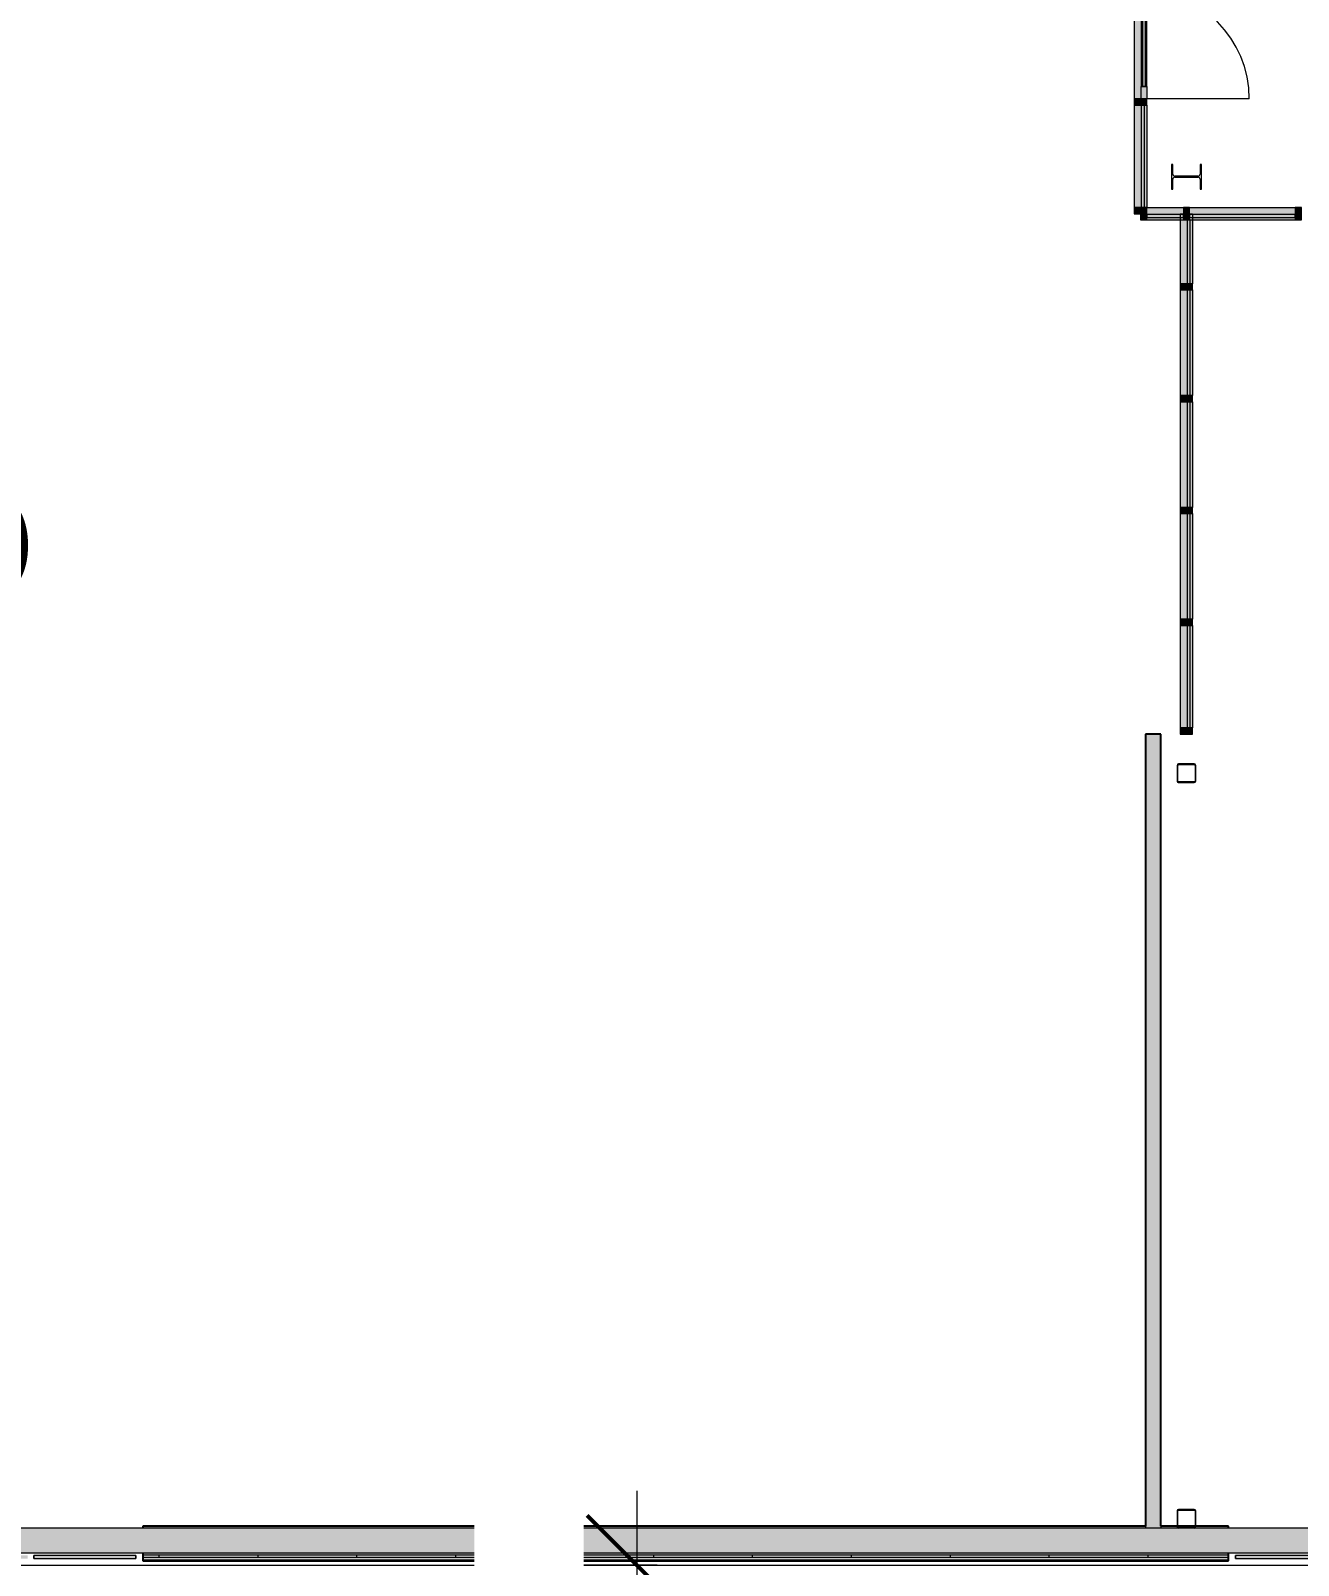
# Model space of a CAD drawing. Header units: inches. Extents: x 20461 to 27285, y -26063 to -19005.
# Drawn here: x 22422.5 to 22832.6, y -22799.4 to -22302.8 of the extents above; entities that cross this region are included whole.
import ezdxf

# ---------------------------------------------------------------- set-up
doc = ezdxf.new("R2010")
doc.units = ezdxf.units.IN
doc.header["$MEASUREMENT"] = 0
for name, color, linetype, lineweight in [('A-ANNO-DIMS', 211, 'Continuous', 9), ('A-ANNO-DIMS-256', 211, 'Continuous', 9), ('A-DOOR', 31, 'Continuous', 9), ('A-GLAZ-CURT', 52, 'Continuous', 9), ('A-GLAZ-CWMG', 51, 'Continuous', 9), ('A-WALL', 113, 'Continuous', 9), ('A-WALL-PATT', 111, 'Continuous', 25), ('C-BLDG-PADS', 91, 'Continuous', 9), ('C-TOPO', 7, 'Continuous', 9), ('I-WALL', 2, 'Continuous', 9), ('L-SITE-WALL', 31, 'Continuous', 9), ('S-BEAM', 12, 'Continuous', 9), ('S-COLS', 52, 'Continuous', 9)]:
    doc.layers.add(name, color=color, linetype=linetype, lineweight=lineweight)
doc.styles.add('Arial_1', font='arial.ttf', dxfattribs={"height": 23.60479})
doc.dimstyles.new('Linear_-_3_32__Arial', dxfattribs={"dimscale": 12, "dimtxt": 24, "dimasz": 2.666667, "dimexe": 2, "dimexo": 1.333333, "dimgap": 1.333333, "dimtad": 1, "dimdec": 0, "dimzin": 1, "dimdsep": 46, "dimlunit": 4, "dimtxsty": 'Arial_1', "dimblk1": 'OBLIQUE', "dimblk2": 'OBLIQUE', "dimsah": 1, "dimcen": 0.09, "dimdle": 2, "dimazin": 0, "dimtfac": 1, "dimtdec": 4, "dimtix": 1, "dimtmove": 1, "dimatfit": 3, "dimfxl": 1, "dimtvp": 1, "dimtfill": 1, "dimfrac": 2, "dimtolj": 1, "dimtzin": 0, "dimarcsym": 2})
doc.dimstyles.new('Linear_-_3_32__Arial_1', dxfattribs={"dimscale": 12, "dimtxt": 24, "dimasz": 2.666667, "dimexe": 2, "dimexo": 1.333333, "dimgap": 1.333333, "dimtad": 1, "dimdec": 0, "dimzin": 1, "dimdsep": 46, "dimlunit": 4, "dimtxsty": 'Arial_1', "dimblk1": 'OBLIQUE', "dimblk2": 'OBLIQUE', "dimsah": 1, "dimcen": 0.09, "dimdle": 2, "dimazin": 0, "dimtfac": 1, "dimtdec": 4, "dimtix": 1, "dimtmove": 0, "dimatfit": 3, "dimfxl": 1, "dimtvp": 1, "dimtfill": 1, "dimfrac": 2, "dimtolj": 1, "dimtzin": 0, "dimarcsym": 2})

# ---------------------------------------------------------------- blocks, each defined once
blk = doc.blocks.new('Girt_C - 8_D-767115-Site Plan - Phase 1')
at = {"layer": 'S-BEAM'}
for points in [[(24526.39, -22787.49), (24526.39, -22787.3), (22076.14, -22787.4), (22076.14, -22787.49), (24368.72, -22787.49)], [(24526.39, -22795.12), (24526.39, -22787.49), (22076.14, -22787.49), (22076.14, -22795.12), (24368.72, -22795.12)], [(24526.39, -22795.3), (24526.39, -22795.12), (22076.14, -22795.21), (22076.14, -22795.3), (24368.72, -22795.3)]]:
    blk.add_hatch(color=256, dxfattribs=at).paths.add_polyline_path(points, flags=0)
for p, q in [((23083.36, -22787.3), (22076.14, -22787.3)), ((22076.14, -22795.3), (24526.39, -22795.3))]:
    blk.add_line(p, q, dxfattribs=at)
blk = doc.blocks.new('System Panel - Glazed-809284-Site Plan - Phase 1')
at = {"layer": 'A-GLAZ-CURT', "transparency": 33554649}
blk.add_hatch(color=256, dxfattribs=at).paths.add_polyline_path([(-17.09, 1.25), (-17.09, 0.25), (17.09, 0.25), (17.09, 1.25)], flags=0)
at = {"layer": 'A-GLAZ-CURT'}
for p, q in [((17.09, 1.25), (-17.09, 1.25)), ((-17.09, 1.25), (-17.09, 0.25)), ((-17.09, 0.25), (-17.09, 1.25)), ((17.09, 1.25), (-17.09, 1.25)), ((-17.09, 0.25), (17.09, 0.25)), ((-17.09, 0.25), (17.09, 0.25)), ((17.09, 0.25), (17.09, 1.25)), ((17.09, 1.25), (17.09, 0.25))]:
    blk.add_line(p, q, dxfattribs=at)
blk = doc.blocks.new('System Panel - Glazed-815590-Site Plan - Phase 1')
at = {"layer": 'A-GLAZ-CURT', "transparency": 33554649}
blk.add_hatch(color=256, dxfattribs=at).paths.add_polyline_path([(-5.93, 1.25), (-5.93, 0.25), (5.93, 0.25), (5.93, 1.25)], flags=0)
at = {"layer": 'A-GLAZ-CURT'}
for p, q in [((5.93, 1.25), (-5.93, 1.25)), ((-5.93, 1.25), (-5.93, 0.25)), ((-5.93, 0.25), (-5.93, 1.25)), ((5.93, 1.25), (-5.93, 1.25)), ((-5.93, 0.25), (5.93, 0.25)), ((-5.93, 0.25), (5.93, 0.25)), ((5.93, 0.25), (5.93, 1.25)), ((5.93, 1.25), (5.93, 0.25))]:
    blk.add_line(p, q, dxfattribs=at)
blk = doc.blocks.new('Rectangular Mullion - Rectangular Mullion 1-V21-Site Plan - Phase 1')
at = {"layer": 'A-GLAZ-CWMG'}
h = blk.add_hatch(color=256, dxfattribs=at)
h.paths.add_polyline_path([(22797.39, -22364.05), (22831.58, -22364.05), (22831.58, -22363.3), (22797.39, -22363.3)], flags=0)
h.paths.add_polyline_path([(22798.53, -22362.3), (22831.58, -22362.3), (22831.58, -22360.05), (22797.39, -22360.05), (22797.39, -22362.3)], flags=0)
blk.add_hatch(color=256, dxfattribs=at).paths.add_polyline_path([(22798.53, -22363.3), (22831.58, -22363.3), (22831.58, -22362.3), (22797.39, -22362.3), (22797.39, -22363.3)], flags=0)
for p, q in [((22797.39, -22360.05), (22831.58, -22360.05)), ((22796.39, -22364.05), (22796.64, -22364.05)), ((22796.64, -22364.05), (22797.39, -22364.05)), ((22797.39, -22364.05), (22797.64, -22364.05)), ((22797.64, -22364.05), (22831.58, -22364.05))]:
    blk.add_line(p, q, dxfattribs=at)
blk = doc.blocks.new('Rectangular Mullion - Rectangular Mullion 1-809282-Site Plan - Phase 1')
at = {"layer": 'A-GLAZ-CWMG'}
blk.add_hatch(color=256, dxfattribs=at).paths.add_polyline_path([(-1, -2), (-1, 2), (1, 2), (1, -2)], flags=0)
at = {"layer": 'A-GLAZ-CWMG', "lineweight": 13}
for p, q in [((-1, 2), (1, 2)), ((-1, -2), (-1, 2)), ((1, 2), (1, -2)), ((1, -2), (-1, -2))]:
    blk.add_line(p, q, dxfattribs=at)
blk = doc.blocks.new('HSS-Hollow Structural Section-Column - HSS6X6X1_4-V22-Site Plan - Phase 1')
at = {"layer": 'S-COLS', "lineweight": 15}
for p, q in [((-3, 2.534), (-3, -2.534)), ((-2.767, -2.534), (-2.767, 2.534)), ((2.534, 3), (-2.534, 3)), ((-2.534, 2.767), (2.534, 2.767)), ((2.767, 2.534), (2.767, -2.534)), ((3, -2.534), (3, 2.534)), ((2.534, -2.767), (-2.534, -2.767)), ((-2.534, -3), (2.534, -3))]:
    blk.add_line(p, q, dxfattribs=at)
for centre, radius, start, end in [((-2.534, 2.534), 0.466, 90, 180), ((-2.534, 2.534), 0.233, 90, 180), ((2.534, 2.534), 0.466, 360, 90), ((2.534, 2.534), 0.233, 0, 90), ((-2.534, -2.534), 0.466, 180, 270), ((-2.534, -2.534), 0.233, 180, 270), ((2.534, -2.534), 0.466, 270, 360), ((2.534, -2.534), 0.233, 270, 360)]:
    blk.add_arc(centre, radius, start, end, dxfattribs=at)
blk = doc.blocks.new('System Panel - Glazed-769203-Site Plan - Phase 1')
at = {"layer": 'A-GLAZ-CURT', "transparency": 33554649}
blk.add_hatch(color=256, dxfattribs=at).paths.add_polyline_path([(-16.59, -1.25), (16.59, -1.25), (16.59, -0.25), (-16.59, -0.25)], flags=0)
at = {"layer": 'A-GLAZ-CURT'}
for p, q in [((16.59, -0.25), (-16.59, -0.25)), ((-16.59, -0.25), (-16.59, -1.25)), ((-16.59, -1.25), (-16.59, -0.25)), ((16.59, -0.25), (-16.59, -0.25)), ((-16.59, -1.25), (16.59, -1.25)), ((-16.59, -1.25), (16.59, -1.25)), ((16.59, -1.25), (16.59, -0.25)), ((16.59, -0.25), (16.59, -1.25))]:
    blk.add_line(p, q, dxfattribs=at)
blk = doc.blocks.new('System Panel - Glazed-769204-Site Plan - Phase 1')
at = {"layer": 'A-GLAZ-CURT', "transparency": 33554649}
blk.add_hatch(color=256, dxfattribs=at).paths.add_polyline_path([(-17.09, -1.25), (17.09, -1.25), (17.09, -0.25), (-17.09, -0.25)], flags=0)
at = {"layer": 'A-GLAZ-CURT'}
for p, q in [((17.09, -0.25), (-17.09, -0.25)), ((-17.09, -0.25), (-17.09, -1.25)), ((-17.09, -1.25), (-17.09, -0.25)), ((17.09, -0.25), (-17.09, -0.25)), ((-17.09, -1.25), (17.09, -1.25)), ((-17.09, -1.25), (17.09, -1.25)), ((17.09, -1.25), (17.09, -0.25)), ((17.09, -0.25), (17.09, -1.25))]:
    blk.add_line(p, q, dxfattribs=at)
blk = doc.blocks.new('System Panel - Glazed-815609-Site Plan - Phase 1')
at = {"layer": 'A-GLAZ-CURT', "transparency": 33554649}
blk.add_hatch(color=256, dxfattribs=at).paths.add_polyline_path([(-10.31, -1.25), (10.31, -1.25), (10.31, -0.25), (-10.31, -0.25)], flags=0)
at = {"layer": 'A-GLAZ-CURT'}
for p, q in [((10.31, -0.25), (-10.31, -0.25)), ((-10.31, -0.25), (-10.31, -1.25)), ((-10.31, -1.25), (-10.31, -0.25)), ((10.31, -0.25), (-10.31, -0.25)), ((-10.31, -1.25), (10.31, -1.25)), ((-10.31, -1.25), (10.31, -1.25)), ((10.31, -1.25), (10.31, -0.25)), ((10.31, -0.25), (10.31, -1)), ((10.31, -1), (10.31, -1.25))]:
    blk.add_line(p, q, dxfattribs=at)
blk = doc.blocks.new('Rectangular Mullion - Rectangular Mullion 1-769210-Site Plan - Phase 1')
at = {"layer": 'A-GLAZ-CWMG'}
h = blk.add_hatch(color=256, dxfattribs=at)
h.paths.add_polyline_path([(22798.39, -22528.42), (22798.39, -22495.23), (22797.64, -22495.23), (22797.64, -22528.42)], flags=0)
h.paths.add_polyline_path([(22796.64, -22528.42), (22796.64, -22495.23), (22794.39, -22495.23), (22794.39, -22528.42)], flags=0)
blk.add_hatch(color=256, dxfattribs=at).paths.add_polyline_path([(22797.64, -22528.42), (22797.64, -22495.23), (22796.64, -22495.23), (22796.64, -22528.42)], flags=0)
for p, q in [((22794.39, -22495.23), (22794.39, -22528.42)), ((22798.39, -22495.23), (22798.39, -22528.42))]:
    blk.add_line(p, q, dxfattribs=at)
blk = doc.blocks.new('Rectangular Mullion - Rectangular Mullion 1-769211-Site Plan - Phase 1')
at = {"layer": 'A-GLAZ-CWMG'}
h = blk.add_hatch(color=256, dxfattribs=at)
h.paths.add_polyline_path([(22798.39, -22493.23), (22798.39, -22459.04), (22797.64, -22459.04), (22797.64, -22493.23)], flags=0)
h.paths.add_polyline_path([(22796.64, -22493.23), (22796.64, -22459.04), (22794.39, -22459.04), (22794.39, -22493.23)], flags=0)
blk.add_hatch(color=256, dxfattribs=at).paths.add_polyline_path([(22797.64, -22493.23), (22797.64, -22459.04), (22796.64, -22459.04), (22796.64, -22493.23)], flags=0)
for p, q in [((22794.39, -22459.04), (22794.39, -22493.23)), ((22798.39, -22459.04), (22798.39, -22493.23))]:
    blk.add_line(p, q, dxfattribs=at)
blk = doc.blocks.new('Rectangular Mullion - Rectangular Mullion 1-815608-Site Plan - Phase 1')
at = {"layer": 'A-GLAZ-CWMG'}
h = blk.add_hatch(color=256, dxfattribs=at)
h.paths.add_polyline_path([(22795.39, -22384.67), (22796.64, -22384.67), (22796.64, -22364.05), (22795.39, -22364.05), (22795.39, -22363.3), (22794.39, -22363.3), (22794.39, -22384.67)], flags=0)
h.paths.add_polyline_path([(22798.39, -22384.67), (22798.39, -22363.3), (22797.39, -22363.3), (22797.39, -22364.05), (22797.64, -22364.05), (22797.64, -22384.67)], flags=0)
h.paths.add_polyline_path([(22797.39, -22362.3), (22798.39, -22362.3), (22798.39, -22362.05), (22797.39, -22362.05)], flags=0)
h.paths.add_polyline_path([(22794.39, -22362.3), (22795.39, -22362.3), (22795.39, -22362.05), (22794.39, -22362.05)], flags=0)
h = blk.add_hatch(color=256, dxfattribs=at)
h.paths.add_polyline_path([(22796.64, -22384.67), (22797.64, -22384.67), (22797.64, -22364.05), (22796.64, -22364.05)], flags=0)
h.paths.add_polyline_path([(22794.39, -22363.3), (22795.39, -22363.3), (22795.39, -22362.3), (22794.39, -22362.3)], flags=0)
h.paths.add_polyline_path([(22798.39, -22363.3), (22798.39, -22362.3), (22797.39, -22362.3), (22797.39, -22363.3)], flags=0)
for p, q in [((22794.39, -22362.05), (22795.39, -22362.05)), ((22794.39, -22362.05), (22794.39, -22362.3)), ((22794.39, -22362.3), (22794.39, -22363.3)), ((22794.39, -22363.3), (22794.39, -22384.67)), ((22797.39, -22362.05), (22798.39, -22362.05)), ((22798.39, -22362.05), (22798.39, -22362.3)), ((22798.39, -22362.3), (22798.39, -22363.3)), ((22798.39, -22363.3), (22798.39, -22384.67))]:
    blk.add_line(p, q, dxfattribs=at)
blk = doc.blocks.new('Rectangular Mullion - Rectangular Mullion 1-729107-Site Plan - Phase 1')
at = {"layer": 'A-GLAZ-CWMG'}
blk.add_hatch(color=256, dxfattribs=at).paths.add_polyline_path([(0, 2), (-2, 2), (-2, -2), (0, -2)], flags=0)
at = {"layer": 'A-GLAZ-CWMG', "lineweight": 13}
for p, q in [((0, 2), (-2, 2)), ((-2, 2), (-2, -2)), ((0, -2), (0, 2)), ((-2, -2), (0, -2))]:
    blk.add_line(p, q, dxfattribs=at)
blk = doc.blocks.new('Rectangular Mullion - Rectangular Mullion 1-729102-Site Plan - Phase 1')
at = {"layer": 'A-GLAZ-CWMG'}
blk.add_hatch(color=256, dxfattribs=at).paths.add_polyline_path([(-1, 2), (1, 2), (1, -2), (-1, -2)], flags=0)
at = {"layer": 'A-GLAZ-CWMG', "lineweight": 13}
for p, q in [((-1, 2), (1, 2)), ((-1, -2), (-1, 2)), ((1, 2), (1, -2)), ((1, -2), (-1, -2))]:
    blk.add_line(p, q, dxfattribs=at)
blk = doc.blocks.new('Rectangular Mullion - Rectangular Mullion 1-809290-Site Plan - Phase 1')
at = {"layer": 'A-GLAZ-CWMG'}
blk.add_hatch(color=256, dxfattribs=at).paths.add_polyline_path([(-2, -2), (-2, 2), (0, 2), (0, -2)], flags=0)
at = {"layer": 'A-GLAZ-CWMG', "lineweight": 13}
for p, q in [((-2, 2), (0, 2)), ((-2, -2), (-2, 2)), ((0, 2), (0, -2)), ((0, -2), (-2, -2))]:
    blk.add_line(p, q, dxfattribs=at)
blk = doc.blocks.new('Rectangular Mullion - Rectangular Mullion 1-815588-Site Plan - Phase 1')
at = {"layer": 'A-GLAZ-CWMG'}
h = blk.add_hatch(color=256, dxfattribs=at)
h.paths.add_polyline_path([(22783.52, -22364.05), (22795.39, -22364.05), (22795.39, -22363.3), (22783.52, -22363.3)], flags=0)
h.paths.add_polyline_path([(22795.39, -22362.3), (22795.39, -22360.05), (22783.52, -22360.05), (22783.52, -22362.3)], flags=0)
blk.add_hatch(color=256, dxfattribs=at).paths.add_polyline_path([(22795.39, -22363.3), (22795.39, -22362.3), (22783.52, -22362.3), (22783.52, -22363.3)], flags=0)
for p, q in [((22781.52, -22360.05), (22781.77, -22360.05)), ((22781.77, -22360.05), (22782.77, -22360.05)), ((22782.77, -22360.05), (22783.52, -22360.05)), ((22783.52, -22360.05), (22795.39, -22360.05)), ((22795.39, -22360.05), (22796.39, -22360.05)), ((22783.52, -22364.05), (22795.39, -22364.05))]:
    blk.add_line(p, q, dxfattribs=at)
blk = doc.blocks.new('System Panel - Glazed-827432-Site Plan - Phase 1')
at = {"layer": 'A-GLAZ-CURT', "transparency": 33554649}
blk.add_hatch(color=256, dxfattribs=at).paths.add_polyline_path([(-16.53, -0.25), (-16.53, -1.25), (16.53, -1.25), (16.53, -0.25)], flags=0)
at = {"layer": 'A-GLAZ-CURT'}
for p, q in [((16.53, -0.25), (-16.53, -0.25)), ((-16.53, -0.25), (-16.53, -1.25)), ((-16.53, -1.25), (-16.53, -0.25)), ((16.53, -0.25), (-16.53, -0.25)), ((-16.53, -1.25), (16.53, -1.25)), ((-16.53, -1.25), (16.53, -1.25)), ((16.53, -1.25), (16.53, -0.25)), ((16.53, -0.25), (16.53, -1.25))]:
    blk.add_line(p, q, dxfattribs=at)
blk = doc.blocks.new('System Panel - Glazed-827476-Site Plan - Phase 1')
at = {"layer": 'A-GLAZ-CURT', "transparency": 33554649}
blk.add_hatch(color=256, dxfattribs=at).paths.add_polyline_path([(15.12, 0.25), (15.12, 1.25), (-15.12, 1.25), (-15.12, 0.25), (2.59, 0.25)], flags=0)
at = {"layer": 'A-GLAZ-CURT'}
for p, q in [((15.12, 1.25), (-15.12, 1.25)), ((-15.12, 1.25), (-15.12, 0.25)), ((-15.12, 0.25), (-15.12, 1.25)), ((15.12, 1.25), (-15.12, 1.25)), ((-15.12, 0.25), (15.12, 0.25)), ((-15.12, 0.25), (15.12, 0.25)), ((15.12, 0.25), (15.12, 1.25)), ((15.12, 1.25), (15.12, 0.25))]:
    blk.add_line(p, q, dxfattribs=at)
blk = doc.blocks.new('System Panel - Glazed-V46-Site Plan - Phase 1')
at = {"layer": 'A-GLAZ-CURT', "transparency": 33554649}
blk.add_hatch(color=256, dxfattribs=at).paths.add_polyline_path([(-16.59, -1.25), (16.59, -1.25), (16.59, -0.25), (-16.59, -0.25)], flags=0)
at = {"layer": 'A-GLAZ-CURT'}
for p, q in [((16.59, -0.25), (-16.59, -0.25)), ((-16.59, -0.25), (-16.59, -1.25)), ((-16.59, -1.25), (-16.59, -0.25)), ((16.59, -0.25), (-16.59, -0.25)), ((-16.59, -1.25), (16.59, -1.25)), ((-16.59, -1.25), (16.59, -1.25)), ((16.59, -1.25), (16.59, -0.25)), ((16.59, -0.25), (16.59, -1.25))]:
    blk.add_line(p, q, dxfattribs=at)
blk = doc.blocks.new('Door_Single_Storefront - one-815663-Site Plan - Phase 1')
at = {"layer": 'A-DOOR'}
h = blk.add_hatch(color=256, dxfattribs=at)
h.paths.add_polyline_path([(-17.59375, -0.25), (-17.59375, -2), (-13.59375, -2), (-13.59375, -0.25)], flags=0)
h.paths.add_polyline_path([(13.59375, -0.25), (13.59375, -2), (17.59375, -2), (17.59375, -0.25)], flags=0)
h = blk.add_hatch(color=256, dxfattribs=at)
h.paths.add_polyline_path([(-13.59375, -0.25), (-13.59375, -0.75), (13.59375, -0.75), (13.59375, -0.25)], flags=0)
h.paths.add_polyline_path([(-13.59375, -2), (13.59375, -2), (13.59375, -1.5), (-13.59375, -1.5)], flags=0)
blk.add_hatch(color=256, dxfattribs=at).paths.add_polyline_path([(-13.59375, -1.5), (13.59375, -1.5), (13.59375, -0.75), (-13.59375, -0.75)], flags=0)
for p, q in [((-17.59375, -35.1875), (-17.59375, 0)), ((-17.59375, -2), (-17.59375, -0.25)), ((-17.59375, -0.25), (-13.59375, -0.25)), ((-13.59375, -2), (-17.59375, -2)), ((-13.59375, -0.25), (-13.59375, -2)), ((13.59375, -0.25), (-13.59375, -0.25)), ((-13.59375, -1.5), (-13.59375, -0.75)), ((-13.59375, -0.75), (13.59375, -0.75)), ((13.59375, -1.5), (-13.59375, -1.5)), ((-13.59375, -2), (13.59375, -2)), ((13.59375, -2), (13.59375, -0.25)), ((13.59375, -0.25), (17.59375, -0.25)), ((13.59375, -0.75), (13.59375, -1.5)), ((17.59375, -2), (13.59375, -2)), ((17.59375, -0.25), (17.59375, -2))]:
    blk.add_line(p, q, dxfattribs=at)
blk.add_arc((-17.59375, 0), 35.1875, 270, 0, dxfattribs=at)
blk = doc.blocks.new('Rectangular Mullion - Rectangular Mullion 1-769212-Site Plan - Phase 1')
at = {"layer": 'A-GLAZ-CWMG'}
blk.add_hatch(color=256, dxfattribs=at).paths.add_polyline_path([(22173.02, -22615.43), (22173.02, -22580.24), (22170.77, -22580.24), (22170.77, -22615.43)], flags=0)
blk.add_line((22173.02, -22615.43), (22173.02, -22580.24), dxfattribs=at)
blk = doc.blocks.new('Rectangular Mullion - Rectangular Mullion 1-V47-Site Plan - Phase 1')
at = {"layer": 'A-GLAZ-CWMG'}
blk.add_hatch(color=256, dxfattribs=at).paths.add_polyline_path([(-1, -0.62), (-1, 2), (1, 2), (1, -2), (-1, -2)], flags=0)
at = {"layer": 'A-GLAZ-CWMG', "lineweight": 13}
for p, q in [((-1, 2), (1, 2)), ((-1, -2), (-1, 2)), ((1, 0.25), (1, -2)), ((1, -2), (-1, -2))]:
    blk.add_line(p, q, dxfattribs=at)
blk = doc.blocks.new('DIMBLOCK78-Site Plan - Phase 1')
at = {"layer": 'A-ANNO-DIMS-256'}
for p, q in [((22618.51, -22775.3), (22618.51, -22892.07)), ((22625.14, -22799.3), (22594.51, -22799.3)), ((22618.51, -22799.3), (22625.14, -22799.3)), ((22625.14, -22892.07), (22594.51, -22892.07)), ((22618.51, -22892.07), (22625.14, -22892.07))]:
    blk.add_line(p, q, dxfattribs=at)
at = {"layer": 'A-ANNO-DIMS-256', "lineweight": 50}
for p, q in [((22618.51, -22799.3), (22602.51, -22783.3)), ((22618.51, -22799.3), (22634.51, -22815.3)), ((22618.51, -22892.07), (22602.51, -22876.07)), ((22618.51, -22892.07), (22634.51, -22908.07))]:
    blk.add_line(p, q, dxfattribs=at)
at = {"layer": 'A-ANNO-DIMS-256', "color": 0, "insert": (22571.89, -22887.59), "char_height": 23.605, "width": 100.5785, "attachment_point": 1, "rotation": 90, "line_spacing_factor": 0.938532, "style": 'Arial_1', "bg_fill": 3, "box_fill_scale": 1.25, "bg_fill_color": 0, "bg_fill_transparency": 0}
blk.add_mtext('7\' - 9"', dxfattribs=at)
blk = doc.blocks.new('_Oblique')
at = {"color": 0, "linetype": 'ByBlock', "lineweight": -2}
blk.add_line((-0.5, -0.5), (0.5, 0.5), dxfattribs=at)
blk = doc.blocks.new('DIMBLOCK83-Site Plan - Phase 1')
at = {"layer": 'A-ANNO-DIMS-256'}
for p, q in [((21983.24, -22727.09), (21983.24, -22602.19)), ((21911.24, -22619.56), (21911.24, -22650.19)), ((21911.24, -22626.19), (21911.24, -22619.56)), ((21887.24, -22626.19), (22007.24, -22626.19)), ((21983.24, -22626.19), (21983.24, -22727.09))]:
    blk.add_line(p, q, dxfattribs=at)
at = {"layer": 'A-ANNO-DIMS-256', "lineweight": 50}
for p, q in [((21911.24, -22626.19), (21927.24, -22610.19)), ((21983.24, -22626.19), (21999.24, -22610.19)), ((21911.24, -22626.19), (21895.24, -22642.19)), ((21983.24, -22626.19), (21967.24, -22642.19))]:
    blk.add_line(p, q, dxfattribs=at)
at = {"layer": 'A-ANNO-DIMS-256'}
blk.add_ellipse((22225.66, -22626.19), major_axis=(278.43, 0), ratio=0.63887, start_param=1.570796, end_param=3.141593, dxfattribs=at)
at = {"layer": 'A-ANNO-DIMS-256', "color": 0, "insert": (22113.97, -22454.61), "char_height": 23.6048, "width": 368.64, "attachment_point": 1, "line_spacing_factor": 0.938532, "style": 'Arial_1', "bg_fill": 3, "box_fill_scale": 1.25, "bg_fill_color": 0, "bg_fill_transparency": 0}
blk.add_mtext('(1:12 RAMP SLOPE)', dxfattribs=at)
at = {"layer": 'A-ANNO-DIMS-256', "color": 0, "insert": (22225.66, -22417.69), "char_height": 23.605, "width": 100.5785, "attachment_point": 1, "line_spacing_factor": 0.938532, "style": 'Arial_1', "bg_fill": 3, "box_fill_scale": 1.25, "bg_fill_color": 0, "bg_fill_transparency": 0}
blk.add_mtext('6\' - 0"', dxfattribs=at)

msp = doc.modelspace()

# ---------------------------------------------------------------- hatches: boundary and pattern name
at = {"layer": 'A-WALL-PATT', "lineweight": 9}
h = msp.add_hatch(dxfattribs=at)
h.set_pattern_fill('FP_8', color=256, style=0, pattern_type=2)
h.set_pattern_definition([(0, (0, 0), (0, 32), []), (90, (0, 0), (-32, 2e-15), [])])
h.paths.add_polyline_path([(22810.015225, -22796.80281), (22810.015225, -22796.05281), (22458.765225, -22796.05281), (22458.765225, -22796.80281), (22798.534247, -22796.80281)], flags=0)
at = {"layer": 'C-BLDG-PADS', "lineweight": 5}
h = msp.add_hatch(color=256, dxfattribs=at)
h.paths.add_polyline_path([(25803.765225, -22797.17781), (25834.015225, -22797.17781), (25834.015225, -22796.17781), (25803.765225, -22796.17781), (25803.765225, -22796.80281)], flags=0)
h.paths.add_polyline_path([(26281.202725, -22797.17781), (26281.515225, -22797.17781), (26281.515225, -22796.17781), (26271.390225, -22796.17781), (26271.390225, -22797.17781), (26281.20127, -22797.17781)], flags=0)
h.paths.add_polyline_path([(26160.827725, -22797.17781), (26160.827725, -22796.17781), (26126.640225, -22796.17781), (26126.640225, -22797.17781), (26127.640225, -22797.17781)], flags=0)
h.paths.add_polyline_path([(26090.452725, -22797.17781), (26124.640225, -22797.17781), (26124.640225, -22796.17781), (26090.452725, -22796.17781)], flags=0)
h.paths.add_polyline_path([(26197.015225, -22797.17781), (26197.015225, -22796.17781), (26162.827725, -22796.17781), (26162.827725, -22797.17781), (26163.214247, -22797.17781)], flags=0)
h.paths.add_polyline_path([(26016.077725, -22797.17781), (26016.077725, -22796.17781), (25983.015225, -22796.17781), (25983.015225, -22797.17781), (25994.980247, -22797.17781)], flags=0)
h.paths.add_polyline_path([(26233.202725, -22797.17781), (26233.202725, -22796.17781), (26199.015225, -22796.17781), (26199.015225, -22797.17781)], flags=0)
h.paths.add_polyline_path([(26269.390225, -22797.17781), (26269.390225, -22796.17781), (26235.202725, -22796.17781), (26235.202725, -22797.17781), (26266.890225, -22797.17781)], flags=0)
h.paths.add_polyline_path([(25080.015225, -22797.17781), (25110.265225, -22797.17781), (25110.265225, -22796.17781), (25080.015225, -22796.17781), (25080.015225, -22796.80281)], flags=0)
h.paths.add_polyline_path([(23584.265225, -22797.17781), (23614.515225, -22797.17781), (23614.515225, -22796.17781), (23584.265225, -22796.17781), (23584.265225, -22796.80281)], flags=0)
h.paths.add_polyline_path([(22812.265225, -22797.17781), (22842.515225, -22797.17781), (22842.515225, -22796.17781), (22812.265225, -22796.17781), (22812.265225, -22796.80281)], flags=0)
h.paths.add_polyline_path([(24208.577725, -22797.17781), (24241.765225, -22797.17781), (24241.765225, -22796.17781), (24208.577725, -22796.17781)], flags=0)
h.paths.add_polyline_path([(24170.390225, -22797.17781), (24170.390225, -22796.17781), (24136.202725, -22796.17781), (24136.202725, -22797.17781), (24144.406247, -22797.17781)], flags=0)
h.paths.add_polyline_path([(24101.265225, -22797.17781), (24134.202725, -22797.17781), (24134.202725, -22796.17781), (24101.265225, -22796.17781), (24101.265225, -22796.80281)], flags=0)
h.paths.add_polyline_path([(22069.452725, -22797.17781), (22095.765225, -22797.17781), (22095.765225, -22796.17781), (22061.577725, -22796.17781), (22061.577725, -22797.17781), (22068.995387, -22797.17781)], flags=0)
h.paths.add_polyline_path([(22206.327725, -22797.17781), (22240.515225, -22797.17781), (22240.515225, -22796.17781), (22206.327725, -22796.17781)], flags=0)
h.paths.add_polyline_path([(22421.452725, -22797.17781), (22421.452725, -22796.17781), (22387.265225, -22796.17781), (22387.265225, -22797.17781)], flags=0)
h.paths.add_polyline_path([(22456.515225, -22797.17781), (22456.515225, -22796.17781), (22423.452725, -22796.17781), (22423.452725, -22797.17781)], flags=0)
h.paths.add_polyline_path([(22097.765225, -22797.17781), (22131.952725, -22797.17781), (22131.952725, -22796.17781), (22097.765225, -22796.17781)], flags=0)
h.paths.add_polyline_path([(22242.515225, -22797.17781), (22276.702725, -22797.17781), (22276.702725, -22796.17781), (22242.515225, -22796.17781)], flags=0)
h.paths.add_polyline_path([(22278.702725, -22797.17781), (22312.890225, -22797.17781), (22312.890225, -22796.17781), (22278.702725, -22796.17781)], flags=0)
h.paths.add_polyline_path([(22204.327725, -22797.17781), (22204.327725, -22796.17781), (22170.140225, -22796.17781), (22170.140225, -22797.17781)], flags=0)
h.paths.add_polyline_path([(22314.890225, -22797.17781), (22349.077725, -22797.17781), (22349.077725, -22796.17781), (22314.890225, -22796.17781)], flags=0)
h.paths.add_polyline_path([(22385.265225, -22797.17781), (22385.265225, -22796.17781), (22351.077725, -22796.17781), (22351.077725, -22797.17781)], flags=0)
h.paths.add_polyline_path([(22133.952725, -22797.17781), (22168.140225, -22797.17781), (22168.140225, -22796.17781), (22133.952725, -22796.17781)], flags=0)
h.paths.add_polyline_path([(22059.765225, -22793.42781), (22060.765225, -22793.42781), (22060.765225, -22761.17781), (22059.765225, -22761.17781), (22059.765225, -22786.17781)], flags=0)
h.paths.add_polyline_path([(24135.452725, -22787.30281), (24136.452725, -22787.30281), (24136.452725, -22760.24031), (24135.452725, -22760.24031), (24135.452725, -22786.67781)], flags=0)
h.paths.add_polyline_path([(22059.765225, -22759.17781), (22060.765225, -22759.17781), (22060.765225, -22724.99031), (22059.765225, -22724.99031)], flags=0)
h.paths.add_polyline_path([(22059.765225, -22722.99031), (22060.765225, -22722.99031), (22060.765225, -22688.80281), (22059.765225, -22688.80281)], flags=0)
h.paths.add_polyline_path([(24136.452725, -22722.05281), (24136.452725, -22687.86531), (24135.452725, -22687.86531), (24135.452725, -22722.05281)], flags=0)
h.paths.add_polyline_path([(22059.765225, -22686.80281), (22060.765225, -22686.80281), (22060.765225, -22652.61531), (22059.765225, -22652.61531)], flags=0)
h.paths.add_polyline_path([(22059.765225, -22578.24031), (22060.765225, -22578.24031), (22060.765225, -22545.17781), (22059.765225, -22545.17781), (22059.765225, -22554.258645)], flags=0)
h.paths.add_polyline_path([(22059.765225, -22334.17781), (22060.765225, -22334.17781), (22060.765225, -22303.92781), (22059.765225, -22303.92781)], flags=0)
h.paths.add_polyline_path([(22059.765225, -21899.92781), (22060.765225, -21899.92781), (22060.765225, -21869.67781), (22059.765225, -21869.67781), (22059.765225, -21896.304645)], flags=0)
h.paths.add_polyline_path([(22060.765225, -21176.17781), (22060.765225, -21145.92781), (22059.765225, -21145.92781), (22059.765225, -21176.17781), (22060.140225, -21176.17781)], flags=0)
at = {"layer": 'I-WALL'}
msp.add_hatch(color=256, dxfattribs=at).paths.add_polyline_path([(22783.087491, -22787.30281), (22788.087491, -22787.30281), (22788.087491, -22530.418748), (22783.087491, -22530.418748), (22783.087491, -22786.67781)], flags=0)
at = {"layer": 'L-SITE-WALL', "lineweight": 5}
h = msp.add_hatch(color=256, dxfattribs=at)
h.paths.add_polyline_path([(22798.534247, -22787.30281), (22810.015225, -22787.30281), (22810.015225, -22786.67781), (22788.087491, -22786.67781), (22788.087491, -22787.30281)], flags=0)
h.paths.add_polyline_path([(22783.087491, -22787.30281), (22783.087491, -22786.67781), (22458.765225, -22786.67781), (22458.765225, -22787.30281)], flags=0)
for points in [[(22458.765225, -22796.05281), (22810.015225, -22796.05281), (22810.015225, -22795.30281), (22458.765225, -22795.30281)], [(22458.765225, -22797.67781), (22810.015225, -22797.67781), (22810.015225, -22796.80281), (22458.765225, -22796.80281)]]:
    msp.add_hatch(color=256, dxfattribs=at).paths.add_polyline_path(points, flags=0)
at = {"layer": 'L-SITE-WALL'}
msp.add_hatch(color=256, dxfattribs=at).paths.add_polyline_path([(22810.015225, -22797.92781), (22810.015225, -22797.67781), (22458.765225, -22797.67781), (22458.765225, -22797.92781), (22798.534247, -22797.92781)], flags=0)
at = {"layer": 'S-COLS'}
h = msp.add_hatch(dxfattribs=at)
h.set_pattern_fill('FP_1', color=256, style=0, pattern_type=2)
h.set_pattern_definition([(45, (0, 0), (-25.342707, 25.342707), []), (45, (0, 38.4), (-25.342707, 25.342707), [])])
h.paths.add_polyline_path([(22798.924225, -22787.30281), (22799.253737, -22787.166322), (22799.390225, -22786.83681), (22799.088981, -22787.001566)], flags=0)
h.paths.add_polyline_path([(22793.856225, -22787.30281), (22793.691469, -22787.001566), (22793.390225, -22786.83681), (22793.526714, -22787.166322)], flags=0)
h.paths.add_polyline_path([(22798.924225, -22787.30281), (22798.924225, -22787.06981), (22793.856225, -22787.06981), (22793.856225, -22787.30281), (22798.534247, -22787.30281)], flags=0)
h.paths.add_polyline_path([(22793.390225, -22781.76881), (22793.691469, -22781.604055), (22793.856225, -22781.30281), (22793.526714, -22781.439299)], flags=0)
h.paths.add_polyline_path([(22793.623225, -22786.83681), (22793.623225, -22781.76881), (22793.390225, -22781.76881), (22793.390225, -22786.83681)], flags=0)
h.paths.add_polyline_path([(22799.390225, -22781.76881), (22799.253737, -22781.439299), (22798.924225, -22781.30281), (22799.088981, -22781.604055)], flags=0)
h.paths.add_polyline_path([(22799.157225, -22786.83681), (22799.390225, -22786.83681), (22799.390225, -22781.76881), (22799.157225, -22781.76881)], flags=0)
h.paths.add_polyline_path([(22798.534247, -22781.53581), (22798.924225, -22781.53581), (22798.924225, -22781.30281), (22793.856225, -22781.30281), (22793.856225, -22781.53581)], flags=0)

# ---------------------------------------------------------------- linework, layer by layer
at = {"layer": 'A-WALL'}
for p, q in [((22783.087491, -22786.67781), (22783.087491, -22787.30281)), ((22788.087491, -22786.67781), (22788.087491, -22787.30281)), ((22810.015225, -22796.05281), (22458.765225, -22796.05281)), ((22810.015225, -22796.80281), (22458.765225, -22796.80281)), ((22810.015225, -22797.67781), (22458.765225, -22797.67781))]:
    msp.add_line(p, q, dxfattribs=at)
at = {"layer": 'C-BLDG-PADS'}
msp.add_line((22061.265225, -22799.30281), (24099.265225, -22799.30281), dxfattribs=at)
at = {"layer": 'C-TOPO'}
msp.add_line((22061.265225, -22799.302734), (23435.34082, -22799.302734), dxfattribs=at)
at = {"layer": 'I-WALL', "lineweight": 25}
for p, q in [((22783.087491, -22530.418748), (22783.087491, -22786.67781)), ((22788.087491, -22530.418748), (22783.087491, -22530.418748)), ((22788.087491, -22786.67781), (22788.087491, -22530.418748))]:
    msp.add_line(p, q, dxfattribs=at)
at = {"layer": 'L-SITE-WALL', "lineweight": 25}
for p, q in [((22783.087491, -22786.67781), (22458.765225, -22786.67781)), ((22458.765225, -22786.67781), (22458.765225, -22787.327931)), ((22810.015225, -22786.67781), (22788.087491, -22786.67781)), ((22810.015225, -22787.327931), (22810.015225, -22786.67781)), ((22458.765225, -22795.266973), (22458.765225, -22797.92781)), ((22810.015225, -22797.92781), (22810.015225, -22795.257135)), ((22458.765225, -22797.92781), (22810.015225, -22797.92781))]:
    msp.add_line(p, q, dxfattribs=at)
at = {"layer": 'S-COLS', "lineweight": 15}
for p, q in [((22791.958585, -22346.072342), (22791.524991, -22346.072342)), ((22791.524991, -22346.072342), (22791.524991, -22354.033279)), ((22791.958585, -22349.216873), (22791.958585, -22346.072342)), ((22800.13046, -22349.908279), (22792.649991, -22349.908279)), ((22792.649991, -22350.197342), (22800.13046, -22350.197342)), ((22801.25546, -22346.072342), (22800.821866, -22346.072342)), ((22800.821866, -22346.072342), (22800.821866, -22349.216873)), ((22801.25546, -22354.033279), (22801.25546, -22346.072342)), ((22791.524991, -22354.033279), (22791.958585, -22354.033279)), ((22791.958585, -22354.033279), (22791.958585, -22350.888748)), ((22800.821866, -22350.888748), (22800.821866, -22354.033279)), ((22800.821866, -22354.033279), (22801.25546, -22354.033279)), ((22793.390225, -22781.76881), (22793.390225, -22786.83681)), ((22793.623225, -22786.83681), (22793.623225, -22781.76881)), ((22798.924225, -22781.30281), (22793.856225, -22781.30281)), ((22793.856225, -22781.53581), (22798.924225, -22781.53581)), ((22799.157225, -22781.76881), (22799.157225, -22786.83681)), ((22799.390225, -22786.83681), (22799.390225, -22781.76881)), ((22798.924225, -22787.06981), (22793.856225, -22787.06981))]:
    msp.add_line(p, q, dxfattribs=at)
for centre, radius, start, end in [((22792.649991, -22349.216873), 0.691406, 180, 270), ((22792.649991, -22350.888748), 0.691406, 90, 180), ((22800.13046, -22349.216873), 0.691406, 270, 0), ((22800.13046, -22350.888748), 0.691406, 0, 90), ((22793.856225, -22781.76881), 0.466, 90, 180), ((22793.856225, -22781.76881), 0.233, 90, 180), ((22798.924225, -22781.76881), 0.466, 0, 90), ((22798.924225, -22781.76881), 0.233, 0, 90), ((22793.856225, -22786.83681), 0.466, 180, 270), ((22793.856225, -22786.83681), 0.233, 180, 270), ((22798.924225, -22786.83681), 0.466, 270, 0), ((22798.924225, -22786.83681), 0.233, 270, 0)]:
    msp.add_arc(centre, radius, start, end, dxfattribs=at)

# ---------------------------------------------------------------- block references
at = {"layer": 'A-DOOR', "rotation": 89.99999999999329}
msp.add_blockref('Door_Single_Storefront - one-815663-Site Plan - Phase 1', (22781.524991, -22307.27156), dxfattribs=at)
at = {"layer": 'A-GLAZ-CURT'}
for name, p, rotation in [('System Panel - Glazed-V46-Site Plan - Phase 1', (22781.524991, -22343.45906), 89.99999999999329), ('System Panel - Glazed-815590-Site Plan - Phase 1', (22789.457608, -22362.05281), 180), ('System Panel - Glazed-815609-Site Plan - Phase 1', (22796.390225, -22374.360779), 89.99999999999329), ('System Panel - Glazed-809284-Site Plan - Phase 1', (22814.483975, -22362.05281), 180), ('System Panel - Glazed-769204-Site Plan - Phase 1', (22796.390225, -22403.762498), 89.99999999999329), ('System Panel - Glazed-769204-Site Plan - Phase 1', (22796.390225, -22439.949998), 89.99999999999329), ('System Panel - Glazed-769204-Site Plan - Phase 1', (22796.390225, -22476.137498), 89.99999999999329), ('System Panel - Glazed-769203-Site Plan - Phase 1', (22796.390225, -22511.824998), 89.99999999999329), ('System Panel - Glazed-827432-Site Plan - Phase 1', (22439.983975, -22797.42781), 180)]:
    msp.add_blockref(name, p, dxfattribs=dict(at, rotation=rotation))
msp.add_blockref('System Panel - Glazed-827476-Site Plan - Phase 1', (22827.390225, -22797.42781), dxfattribs=at)
at = {"layer": 'A-GLAZ-CWMG'}
for name, p, rotation in [('Rectangular Mullion - Rectangular Mullion 1-769212-Site Plan - Phase 1', (44952.540216, -44905.105621), 180), ('Rectangular Mullion - Rectangular Mullion 1-729107-Site Plan - Phase 1', (22781.524991, -22362.05281), 269.9999999999933), ('Rectangular Mullion - Rectangular Mullion 1-729107-Site Plan - Phase 1', (22796.390225, -22530.418748), 269.9999999999933)]:
    msp.add_blockref(name, p, dxfattribs=dict(at, rotation=rotation))
at = {"layer": 'A-GLAZ-CWMG', "extrusion": (0, 0, -1), "rotation": 90.00000000000672}
for name, p in [('Rectangular Mullion - Rectangular Mullion 1-V47-Site Plan - Phase 1', (-22781.524991, -22325.86531)), ('Rectangular Mullion - Rectangular Mullion 1-729102-Site Plan - Phase 1', (-22796.390225, -22385.668748)), ('Rectangular Mullion - Rectangular Mullion 1-729102-Site Plan - Phase 1', (-22796.390225, -22421.856248)), ('Rectangular Mullion - Rectangular Mullion 1-729102-Site Plan - Phase 1', (-22796.390225, -22458.043748)), ('Rectangular Mullion - Rectangular Mullion 1-729102-Site Plan - Phase 1', (-22796.390225, -22494.231248))]:
    msp.add_blockref(name, p, dxfattribs=at)
at = {"layer": 'A-GLAZ-CWMG'}
for name, p in [('Rectangular Mullion - Rectangular Mullion 1-769210-Site Plan - Phase 1', (-14.865234, 168.365937)), ('Rectangular Mullion - Rectangular Mullion 1-815588-Site Plan - Phase 1', (0, 0)), ('Rectangular Mullion - Rectangular Mullion 1-V21-Site Plan - Phase 1', (0, 0)), ('Rectangular Mullion - Rectangular Mullion 1-815608-Site Plan - Phase 1', (0, 0)), ('Rectangular Mullion - Rectangular Mullion 1-769211-Site Plan - Phase 1', (0, 72.375)), ('Rectangular Mullion - Rectangular Mullion 1-769211-Site Plan - Phase 1', (0, 36.1875)), ('Rectangular Mullion - Rectangular Mullion 1-769211-Site Plan - Phase 1', (0, 0)), ('Rectangular Mullion - Rectangular Mullion 1-769210-Site Plan - Phase 1', (0, 0))]:
    msp.add_blockref(name, p, dxfattribs=at)
at = {"layer": 'A-GLAZ-CWMG', "extrusion": (0, 0, -1)}
for name, p in [('Rectangular Mullion - Rectangular Mullion 1-809290-Site Plan - Phase 1', (-22781.524991, -22362.05281)), ('Rectangular Mullion - Rectangular Mullion 1-809282-Site Plan - Phase 1', (-22796.390225, -22362.05281)), ('Rectangular Mullion - Rectangular Mullion 1-809282-Site Plan - Phase 1', (-22832.577725, -22362.05281))]:
    msp.add_blockref(name, p, dxfattribs=at)
at = {"layer": 'S-BEAM'}
msp.add_blockref('Girt_C - 8_D-767115-Site Plan - Phase 1', (0, 0), dxfattribs=at)
at = {"layer": 'S-COLS', "rotation": 180}
msp.add_blockref('HSS-Hollow Structural Section-Column - HSS6X6X1_4-V22-Site Plan - Phase 1', (22796.390225, -22543.05281), dxfattribs=at)

# ---------------------------------------------------------------- next in the draw order: dimensions: what is measured, and where the dimension line sits
at = {"layer": 'A-ANNO-DIMS'}
dim = msp.add_linear_dim(base=(21983.235225, -22626.187818), p1=(21911.235225, -22603.560401), p2=(21983.235225, -22743.087163), text='<>\\X(1:12 RAMP SLOPE)', dimstyle='Linear_-_3_32__Arial', override={"dimpost": '<>', "dimfxl": 157.008654}, dxfattribs=at)
dim.commit()
dim.dimension.update_dxf_attribs({"geometry": 'DIMBLOCK83-Site Plan - Phase 1', "text_midpoint": (22225.661091, -22449.162741), "dimtype": 160})
dim = msp.add_linear_dim(base=(22618.50816, -22892.067479), p1=(22641.135577, -22799.30281), p2=(22641.135577, -22892.067479), angle=90, dimstyle='Linear_-_3_32__Arial_1', override={"dimpost": '<>', "dimfxl": 92.764669}, dxfattribs=at)
dim.commit()
dim.dimension.update_dxf_attribs({"geometry": 'DIMBLOCK78-Site Plan - Phase 1', "text_midpoint": (22590.456192, -22845.685145)})

doc.saveas('drawing.dxf')
